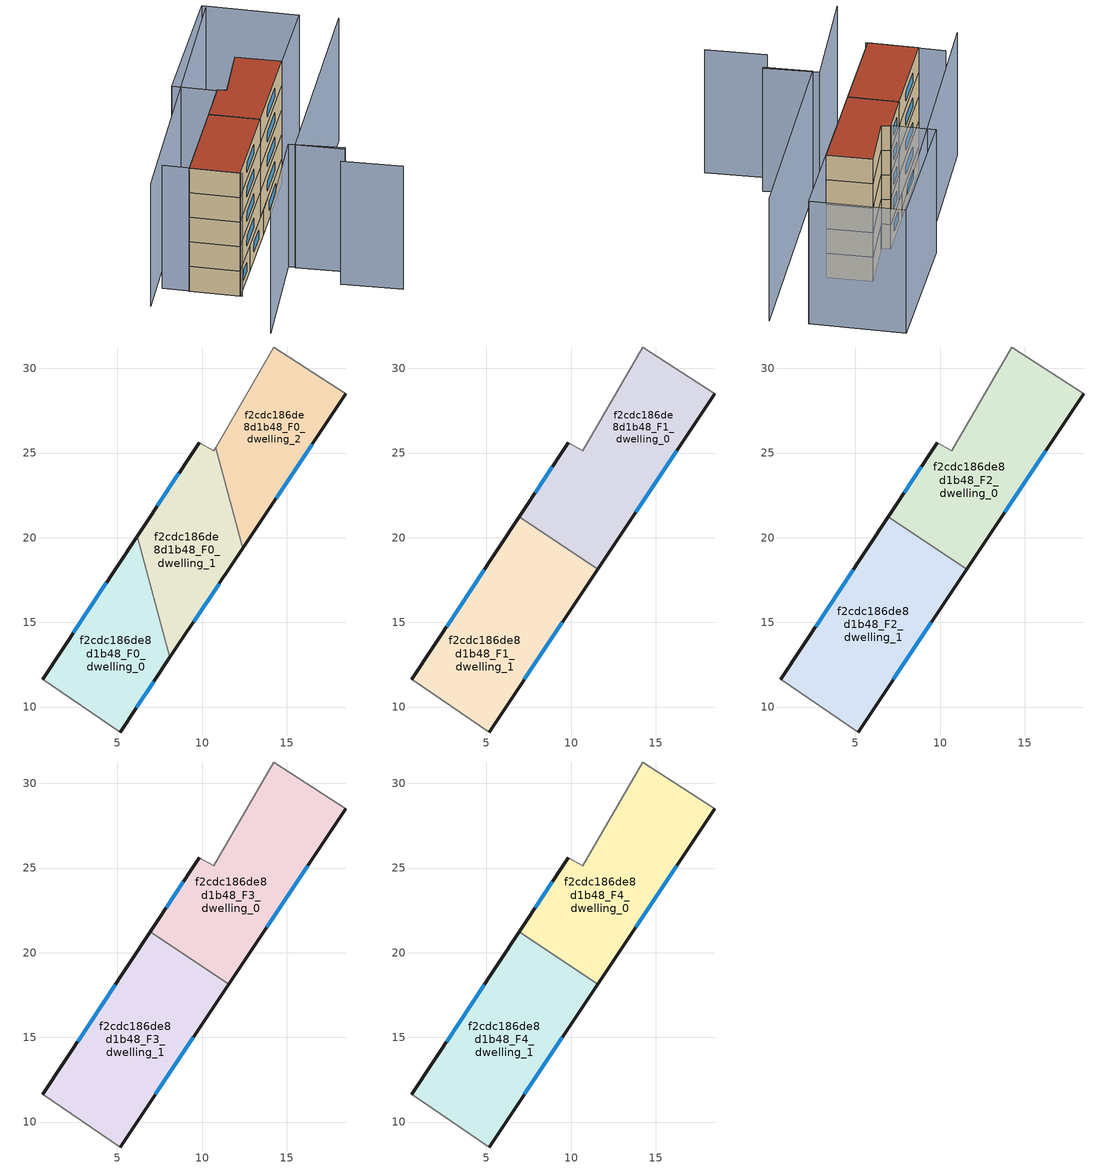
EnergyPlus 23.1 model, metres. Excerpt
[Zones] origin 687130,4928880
f2cdc186de8d1b48_F0_dwelling_0
 floor ground (EU_floor_Construction): 6.17,20.08 8.1,12.93 5.17,8.53 0.59,11.63 z0
 wall outside (EU_wall_Construction): 5.17,8.53 8.1,12.93 / 6.17,20.08 0.59,11.63 z0:3
 wall adiabatic (EU_wall_Construction): 0.59,11.63 5.17,8.53 z0:3
 wall to f2cdc186de8d1b48_F0_dwelling_1 (EU_wall_Construction): 8.1,12.93 6.17,20.08 z0:3
 window (EU_Window_Construction): 6.12,9.96 7.15,11.5 / 4.36,17.33 2.41,14.38 z0.98:2.02
f2cdc186de8d1b48_F0_dwelling_1
 floor ground (EU_floor_Construction): 10.81,25.31 12.41,19.38 8.1,12.93 6.17,20.08 9.82,25.62 10.69,25.12 z0
 wall outside (EU_wall_Construction): 9.82,25.62 6.17,20.08 / 8.1,12.93 12.41,19.38 z0:3
 wall adiabatic (EU_wall_Construction): 10.81,25.31 10.69,25.12 9.82,25.62 z0:3
 wall to f2cdc186de8d1b48_F0_dwelling_2 (EU_wall_Construction): 12.41,19.38 10.81,25.31 z0:3
 window (EU_Window_Construction): 8.64,23.82 7.36,21.88 / 9.5,15.03 11.01,17.28 z0.98:2.02
f2cdc186de8d1b48_F0_dwelling_2
 floor ground (EU_floor_Construction): 18.48,28.49 12.41,19.38 10.81,25.31 14.23,31.26 z0
 wall outside (EU_wall_Construction): 12.41,19.38 18.48,28.49 z0:3
 wall adiabatic (EU_wall_Construction): 18.48,28.49 14.23,31.26 10.81,25.31 z0:3
 window (EU_Window_Construction): 14.38,22.34 16.51,25.53 z0.98:2.02
f2cdc186de8d1b48_F1_dwelling_0
 floor to f2cdc186de8d1b48_F0_dwelling_2 (EU_floor_Construction): 18.48,28.49 12.4,19.38 10.81,25.31 14.23,31.26 z3
 floor to f2cdc186de8d1b48_F0_dwelling_1 (EU_floor_Construction): 10.81,25.31 12.4,19.38 11.58,18.14 6.94,21.24 9.82,25.62 10.69,25.12 z3
 wall outside (EU_wall_Construction): 9.82,25.62 6.94,21.24 / 11.58,18.14 18.48,28.49 z3:6
 wall to f2cdc186de8d1b48_F1_dwelling_1 (EU_wall_Construction): 6.94,21.24 11.58,18.14 z3:6
 wall adiabatic (EU_wall_Construction): 18.48,28.49 14.23,31.26 10.69,25.12 9.82,25.62 z3:6
 window (EU_Window_Construction): 8.89,24.2 7.88,22.67 / 13.83,21.51 16.24,25.12 z3.98:5.02
f2cdc186de8d1b48_F1_dwelling_1
 floor to f2cdc186de8d1b48_F0_dwelling_0 (EU_floor_Construction): 6.17,20.08 8.1,12.93 5.16,8.53 0.59,11.63 z3
 floor to f2cdc186de8d1b48_F0_dwelling_1 (EU_floor_Construction): 11.58,18.14 8.1,12.93 6.17,20.08 6.94,21.24 z3
 wall outside (EU_wall_Construction): 5.16,8.53 11.58,18.14 / 6.94,21.24 0.59,11.63 z3:6
 wall adiabatic (EU_wall_Construction): 0.59,11.63 5.16,8.53 z3:6
 window (EU_Window_Construction): 7.25,11.66 9.49,15.02 / 4.87,18.12 2.66,14.76 z3.98:5.02
f2cdc186de8d1b48_F2_dwelling_0
 floor to f2cdc186de8d1b48_F1_dwelling_0 (EU_floor_Construction): 18.48,28.49 11.58,18.14 6.94,21.24 9.82,25.62 10.69,25.12 14.23,31.26 z6
 wall outside (EU_wall_Construction): 9.82,25.62 6.94,21.24 / 11.58,18.14 18.48,28.49 z6:9
 wall to f2cdc186de8d1b48_F2_dwelling_1 (EU_wall_Construction): 6.94,21.24 11.58,18.14 z6:9
 wall adiabatic (EU_wall_Construction): 18.48,28.49 14.23,31.26 10.69,25.12 9.82,25.62 z6:9
 window (EU_Window_Construction): 8.89,24.2 7.88,22.67 / 13.83,21.51 16.24,25.12 z6.98:8.02
f2cdc186de8d1b48_F2_dwelling_1
 floor to f2cdc186de8d1b48_F1_dwelling_1 (EU_floor_Construction): 11.58,18.14 5.16,8.53 0.59,11.63 6.94,21.24 z6
 wall outside (EU_wall_Construction): 5.16,8.53 11.58,18.14 / 6.94,21.24 0.59,11.63 z6:9
 wall adiabatic (EU_wall_Construction): 0.59,11.63 5.16,8.53 z6:9
 window (EU_Window_Construction): 7.25,11.66 9.49,15.02 / 4.87,18.12 2.66,14.76 z6.98:8.02
f2cdc186de8d1b48_F3_dwelling_0
 floor to f2cdc186de8d1b48_F2_dwelling_0 (EU_floor_Construction): 18.48,28.49 11.58,18.14 6.94,21.24 9.82,25.62 10.69,25.12 14.23,31.26 z9
 wall outside (EU_wall_Construction): 9.82,25.62 6.94,21.24 / 11.58,18.14 18.48,28.49 z9:12
 wall to f2cdc186de8d1b48_F3_dwelling_1 (EU_wall_Construction): 6.94,21.24 11.58,18.14 z9:12
 wall adiabatic (EU_wall_Construction): 18.48,28.49 14.23,31.26 10.69,25.12 9.82,25.62 z9:12
 window (EU_Window_Construction): 8.89,24.2 7.88,22.67 / 13.83,21.51 16.24,25.12 z9.98:11.02
f2cdc186de8d1b48_F3_dwelling_1
 floor to f2cdc186de8d1b48_F2_dwelling_1 (EU_floor_Construction): 11.58,18.14 5.16,8.53 0.59,11.63 6.94,21.24 z9
 wall outside (EU_wall_Construction): 5.16,8.53 11.58,18.14 / 6.94,21.24 0.59,11.63 z9:12
 wall adiabatic (EU_wall_Construction): 0.59,11.63 5.16,8.53 z9:12
 window (EU_Window_Construction): 7.25,11.66 9.49,15.02 / 4.87,18.12 2.66,14.76 z9.98:11.02
f2cdc186de8d1b48_F4_dwelling_0
 floor to f2cdc186de8d1b48_F3_dwelling_0 (EU_floor_Construction): 18.48,28.49 11.58,18.14 6.94,21.24 9.82,25.62 10.69,25.12 14.23,31.26 z12
 wall outside (EU_wall_Construction): 9.82,25.62 6.94,21.24 / 11.58,18.14 18.48,28.49 z12:15
 wall to f2cdc186de8d1b48_F4_dwelling_1 (EU_wall_Construction): 6.94,21.24 11.58,18.14 z12:15
 wall adiabatic (EU_wall_Construction): 18.48,28.49 14.23,31.26 10.69,25.12 9.82,25.62 z12:15
 window (EU_Window_Construction): 8.89,24.2 7.88,22.67 / 13.83,21.51 16.24,25.12 z12.98:14.02
 roof outside (EU_roof_Construction): 11.58,18.14 18.48,28.49 14.23,31.26 10.69,25.12 9.82,25.62 6.94,21.24 z15
f2cdc186de8d1b48_F4_dwelling_1
 floor to f2cdc186de8d1b48_F3_dwelling_1 (EU_floor_Construction): 11.58,18.14 5.16,8.53 0.59,11.63 6.94,21.24 z12
 wall outside (EU_wall_Construction): 5.16,8.53 11.58,18.14 / 6.94,21.24 0.59,11.63 z12:15
 wall adiabatic (EU_wall_Construction): 0.59,11.63 5.16,8.53 z12:15
 window (EU_Window_Construction): 7.25,11.66 9.49,15.02 / 4.87,18.12 2.66,14.76 z12.98:14.02
 roof outside (EU_roof_Construction): 5.16,8.53 11.58,18.14 6.94,21.24 0.59,11.63 z15
shading: 21.54,3.09 15.9,6.68 / 17.29,8.87 12.83,11.77 / 12.83,11.77 27.57,34.46 / -1.78,13.32 5.31,8.43 / 5.03,0.12 12.22,12.21 / 12.22,12.21 17.44,9.1 / 15.5,42 -4.4,10.25 / 23.96,36.69 14.39,22.37 / 14.39,22.37 5.68,28.19 / 5.68,28.19 15.25,42.51 / 15.25,42.51 23.96,36.69 z0:15
[Building]
EU S2 Campaign: North Axis=0; Terrain=City; Solar Distribution=FullExterior
[Site:Location]
Bologna: Latitude=44.5; Longitude=11.25; Time Zone=1; Elevation=37
[SizingPeriod:WeatherFileDays]
AnnualSizingPeriod: Begin Month=1; Begin Day of Month=1; End Month=12; End Day of Month=31; Day of Week for Start Day=Monday; Use Weather File Daylight Saving Period=No; Use Weather File Rain and Snow Indicators=No
[MATERIAL]
EU_InternalMass_Material: Roughness=MediumRough; Thickness=0.1; Conductivity=1; Density=1800; Specific Heat=900; Thermal Absorptance=0.9; Solar Absorptance=0.7; Visible Absorptance=0.7
[MATERIAL:NOMASS] Roughness=MediumRough; Thermal Absorptance=0.9; Solar Absorptance=0.7; Visible Absorptance=0.7
Name | Thermal Resistance
EU_wall_NoMass | 0.905828
EU_roof_NoMass | 0.37593
EU_floor_NoMass | 0.67114
[WINDOWMATERIAL:SIMPLEGLAZINGSYSTEM]
EU_Window_SimpleGlazing: UFactor=4.52486; Solar Heat Gain Coefficient=0.85; Visible Transmittance=0.85
[CONSTRUCTION]
EU_wall_Construction: EU_wall_NoMass
EU_roof_Construction: EU_roof_NoMass
EU_floor_Construction: EU_floor_NoMass
EU_Window_Construction: EU_Window_SimpleGlazing
EU_InternalMass_Construction: EU_InternalMass_Material
[ZONE] Type=1; Multiplier=1; Ceiling Height=autocalculate; Floor Area=autocalculate; Part of Total Floor Area=Yes
Name | Volume
f2cdc186de8d1b48_F0_dwelling_0 | 128.121
f2cdc186de8d1b48_F1_dwelling_0; f2cdc186de8d1b48_F2_dwelling_0; f2cdc186de8d1b48_F3_dwelling_0; f2cdc186de8d1b48_F4_dwelling_0 | 192.201
f2cdc186de8d1b48_F0_dwelling_1 | 128.106
f2cdc186de8d1b48_F1_dwelling_1; f2cdc186de8d1b48_F2_dwelling_1; f2cdc186de8d1b48_F3_dwelling_1; f2cdc186de8d1b48_F4_dwelling_1 | 192.164
f2cdc186de8d1b48_F0_dwelling_2 | 128.12
[INTERNALMASS] Construction=EU_InternalMass_Construction
Name | Zone or ZoneList | Surface Area
f2cdc186de8d1b48_F0_dwelling_0_EU_InternalMass | f2cdc186de8d1b48_F0_dwelling_0 | 42.707
f2cdc186de8d1b48_F0_dwelling_1_EU_InternalMass | f2cdc186de8d1b48_F0_dwelling_1 | 42.7019
f2cdc186de8d1b48_F0_dwelling_2_EU_InternalMass | f2cdc186de8d1b48_F0_dwelling_2 | 42.7063
f2cdc186de8d1b48_F1_dwelling_0_EU_InternalMass | f2cdc186de8d1b48_F1_dwelling_0 | 64.0662
f2cdc186de8d1b48_F1_dwelling_1_EU_InternalMass | f2cdc186de8d1b48_F1_dwelling_1 | 64.0611
f2cdc186de8d1b48_F2_dwelling_0_EU_InternalMass | f2cdc186de8d1b48_F2_dwelling_0 | 64.0662
f2cdc186de8d1b48_F2_dwelling_1_EU_InternalMass | f2cdc186de8d1b48_F2_dwelling_1 | 64.0611
f2cdc186de8d1b48_F3_dwelling_0_EU_InternalMass | f2cdc186de8d1b48_F3_dwelling_0 | 64.0662
f2cdc186de8d1b48_F3_dwelling_1_EU_InternalMass | f2cdc186de8d1b48_F3_dwelling_1 | 64.0611
f2cdc186de8d1b48_F4_dwelling_0_EU_InternalMass | f2cdc186de8d1b48_F4_dwelling_0 | 64.0662
f2cdc186de8d1b48_F4_dwelling_1_EU_InternalMass | f2cdc186de8d1b48_F4_dwelling_1 | 64.0611
[OTHEREQUIPMENT] Fuel Type=Electricity; Design Level Calculation Method=Watts/Area; Power per Zone Floor Area=1; Fraction Latent=0; Fraction Radiant=0; Fraction Lost=0; Carbon Dioxide Generation Rate=0; EndUse Subcategory=EU_Step8_InternalGains
Name | Zone or ZoneList or Space or SpaceList | Schedule
EU_Step8_InternalGain_f2cdc186de8d1b48_F0_dwelling_0_f000 | f2cdc186de8d1b48_F0_dwelling_0 | EU_Step8_GainSchedule_f2cdc186de8d1b48_F0_dwelling_0_f000
EU_Step8_InternalGain_f2cdc186de8d1b48_F0_dwelling_1_f000 | f2cdc186de8d1b48_F0_dwelling_1 | EU_Step8_GainSchedule_f2cdc186de8d1b48_F0_dwelling_1_f000
EU_Step8_InternalGain_f2cdc186de8d1b48_F0_dwelling_2_f000 | f2cdc186de8d1b48_F0_dwelling_2 | EU_Step8_GainSchedule_f2cdc186de8d1b48_F0_dwelling_2_f000
EU_Step8_InternalGain_f2cdc186de8d1b48_F1_dwelling_0_f000 | f2cdc186de8d1b48_F1_dwelling_0 | EU_Step8_GainSchedule_f2cdc186de8d1b48_F1_dwelling_0_f000
EU_Step8_InternalGain_f2cdc186de8d1b48_F1_dwelling_1_f000 | f2cdc186de8d1b48_F1_dwelling_1 | EU_Step8_GainSchedule_f2cdc186de8d1b48_F1_dwelling_1_f000
EU_Step8_InternalGain_f2cdc186de8d1b48_F2_dwelling_0_f000 | f2cdc186de8d1b48_F2_dwelling_0 | EU_Step8_GainSchedule_f2cdc186de8d1b48_F2_dwelling_0_f000
EU_Step8_InternalGain_f2cdc186de8d1b48_F2_dwelling_1_f000 | f2cdc186de8d1b48_F2_dwelling_1 | EU_Step8_GainSchedule_f2cdc186de8d1b48_F2_dwelling_1_f000
EU_Step8_InternalGain_f2cdc186de8d1b48_F3_dwelling_0_f000 | f2cdc186de8d1b48_F3_dwelling_0 | EU_Step8_GainSchedule_f2cdc186de8d1b48_F3_dwelling_0_f000
EU_Step8_InternalGain_f2cdc186de8d1b48_F3_dwelling_1_f000 | f2cdc186de8d1b48_F3_dwelling_1 | EU_Step8_GainSchedule_f2cdc186de8d1b48_F3_dwelling_1_f000
EU_Step8_InternalGain_f2cdc186de8d1b48_F4_dwelling_0_f000 | f2cdc186de8d1b48_F4_dwelling_0 | EU_Step8_GainSchedule_f2cdc186de8d1b48_F4_dwelling_0_f000
EU_Step8_InternalGain_f2cdc186de8d1b48_F4_dwelling_1_f000 | f2cdc186de8d1b48_F4_dwelling_1 | EU_Step8_GainSchedule_f2cdc186de8d1b48_F4_dwelling_1_f000
[ZONEVENTILATION:DESIGNFLOWRATE] Schedule=EU_AlwaysOn; Design Flow Rate Calculation Method=AirChanges/Hour; Air Changes per Hour=0.73129; Ventilation Type=Natural; Fan Pressure Rise=0; Fan Total Efficiency=1; Constant Term Coefficient=1; Temperature Term Coefficient=0; Velocity Term Coefficient=0; Velocity Squared Term Coefficient=0; Minimum Indoor Temperature=-100; Maximum Indoor Temperature=100; Delta Temperature=-100; Minimum Outdoor Temperature=-100; Maximum Outdoor Temperature=100; Maximum Wind Speed=40
Name | Zone or ZoneList or Space or SpaceList
EU_ConstantAir_f2cdc186de8d1b48_F0_dwelling_0 | f2cdc186de8d1b48_F0_dwelling_0
EU_ConstantAir_f2cdc186de8d1b48_F0_dwelling_1 | f2cdc186de8d1b48_F0_dwelling_1
EU_ConstantAir_f2cdc186de8d1b48_F0_dwelling_2 | f2cdc186de8d1b48_F0_dwelling_2
EU_ConstantAir_f2cdc186de8d1b48_F1_dwelling_0 | f2cdc186de8d1b48_F1_dwelling_0
EU_ConstantAir_f2cdc186de8d1b48_F1_dwelling_1 | f2cdc186de8d1b48_F1_dwelling_1
EU_ConstantAir_f2cdc186de8d1b48_F2_dwelling_0 | f2cdc186de8d1b48_F2_dwelling_0
EU_ConstantAir_f2cdc186de8d1b48_F2_dwelling_1 | f2cdc186de8d1b48_F2_dwelling_1
EU_ConstantAir_f2cdc186de8d1b48_F3_dwelling_0 | f2cdc186de8d1b48_F3_dwelling_0
EU_ConstantAir_f2cdc186de8d1b48_F3_dwelling_1 | f2cdc186de8d1b48_F3_dwelling_1
EU_ConstantAir_f2cdc186de8d1b48_F4_dwelling_0 | f2cdc186de8d1b48_F4_dwelling_0
EU_ConstantAir_f2cdc186de8d1b48_F4_dwelling_1 | f2cdc186de8d1b48_F4_dwelling_1
[HVACTEMPLATE:THERMOSTAT] Constant Heating Setpoint=20; Constant Cooling Setpoint=50
EU_HeatOnly_f2cdc186de8d1b48_F0_dwelling_0; EU_HeatOnly_f2cdc186de8d1b48_F0_dwelling_1; EU_HeatOnly_f2cdc186de8d1b48_F0_dwelling_2; EU_HeatOnly_f2cdc186de8d1b48_F1_dwelling_0; EU_HeatOnly_f2cdc186de8d1b48_F1_dwelling_1; EU_HeatOnly_f2cdc186de8d1b48_F2_dwelling_0; EU_HeatOnly_f2cdc186de8d1b48_F2_dwelling_1; EU_HeatOnly_f2cdc186de8d1b48_F3_dwelling_0; EU_HeatOnly_f2cdc186de8d1b48_F3_dwelling_1; EU_HeatOnly_f2cdc186de8d1b48_F4_dwelling_0; EU_HeatOnly_f2cdc186de8d1b48_F4_dwelling_1
[HVACTEMPLATE:ZONE:IDEALLOADSAIRSYSTEM] System Availability Schedule=EU_AlwaysOn; Maximum Heating Supply Air Temperature=50; Minimum Cooling Supply Air Temperature=13; Maximum Heating Supply Air Humidity Ratio=0.0156; Minimum Cooling Supply Air Humidity Ratio=0.0077; Heating Limit=NoLimit; Cooling Limit=NoLimit; Heating Availability Schedule=EU_AlwaysOn; Cooling Availability Schedule=EU_CoolingOff; Dehumidification Control Type=ConstantSensibleHeatRatio; Cooling Sensible Heat Ratio=0.7; Dehumidification Setpoint=60; Humidification Control Type=None; Humidification Setpoint=30; Outdoor Air Method=None; Outdoor Air Flow Rate per Person=0.00944; Outdoor Air Flow Rate per Zone Floor Area=0; Outdoor Air Flow Rate per Zone=0; Demand Controlled Ventilation Type=None; Outdoor Air Economizer Type=NoEconomizer; Heat Recovery Type=None; Sensible Heat Recovery Effectiveness=0.7; Latent Heat Recovery Effectiveness=0.65
Name | Template Thermostat
f2cdc186de8d1b48_F0_dwelling_0 | EU_HeatOnly_f2cdc186de8d1b48_F0_dwelling_0
f2cdc186de8d1b48_F0_dwelling_1 | EU_HeatOnly_f2cdc186de8d1b48_F0_dwelling_1
f2cdc186de8d1b48_F0_dwelling_2 | EU_HeatOnly_f2cdc186de8d1b48_F0_dwelling_2
f2cdc186de8d1b48_F1_dwelling_0 | EU_HeatOnly_f2cdc186de8d1b48_F1_dwelling_0
f2cdc186de8d1b48_F1_dwelling_1 | EU_HeatOnly_f2cdc186de8d1b48_F1_dwelling_1
f2cdc186de8d1b48_F2_dwelling_0 | EU_HeatOnly_f2cdc186de8d1b48_F2_dwelling_0
f2cdc186de8d1b48_F2_dwelling_1 | EU_HeatOnly_f2cdc186de8d1b48_F2_dwelling_1
f2cdc186de8d1b48_F3_dwelling_0 | EU_HeatOnly_f2cdc186de8d1b48_F3_dwelling_0
f2cdc186de8d1b48_F3_dwelling_1 | EU_HeatOnly_f2cdc186de8d1b48_F3_dwelling_1
f2cdc186de8d1b48_F4_dwelling_0 | EU_HeatOnly_f2cdc186de8d1b48_F4_dwelling_0
f2cdc186de8d1b48_F4_dwelling_1 | EU_HeatOnly_f2cdc186de8d1b48_F4_dwelling_1
[SIZING:ZONE] Zone Cooling Design Supply Air Temperature Input Method=SupplyAirTemperature; Zone Cooling Design Supply Air Temperature=13; Zone Heating Design Supply Air Temperature Input Method=SupplyAirTemperature; Zone Heating Design Supply Air Temperature=50; Zone Cooling Design Supply Air Humidity Ratio=0.008; Zone Heating Design Supply Air Humidity Ratio=0.008; Cooling Design Air Flow Method=DesignDay; Cooling Design Air Flow Rate=0; Cooling Minimum Air Flow per Zone Floor Area=0.000762; Cooling Minimum Air Flow=0; Cooling Minimum Air Flow Fraction=0.2; Heating Design Air Flow Method=DesignDay; Heating Design Air Flow Rate=0; Heating Maximum Air Flow per Zone Floor Area=0.002032; Heating Maximum Air Flow=0.141576; Heating Maximum Air Flow Fraction=0.3; Account for Dedicated Outdoor Air System=No; Dedicated Outdoor Air System Control Strategy=NeutralSupplyAir; Dedicated Outdoor Air Low Setpoint Temperature for Design=autosize; Dedicated Outdoor Air High Setpoint Temperature for Design=autosize; Zone Load Sizing Method=Sensible Load Only No Latent Load; Zone Latent Cooling Design Supply Air Humidity Ratio Input Method=HumidityRatioDifference; Zone Cooling Design Supply Air Humidity Ratio Difference=0.005; Zone Latent Heating Design Supply Air Humidity Ratio Input Method=HumidityRatioDifference; Zone Humidification Design Supply Air Humidity Ratio Difference=0.005
f2cdc186de8d1b48_F0_dwelling_0; f2cdc186de8d1b48_F0_dwelling_1; f2cdc186de8d1b48_F0_dwelling_2; f2cdc186de8d1b48_F1_dwelling_0; f2cdc186de8d1b48_F1_dwelling_1; f2cdc186de8d1b48_F2_dwelling_0; f2cdc186de8d1b48_F2_dwelling_1; f2cdc186de8d1b48_F3_dwelling_0; f2cdc186de8d1b48_F3_dwelling_1; f2cdc186de8d1b48_F4_dwelling_0; f2cdc186de8d1b48_F4_dwelling_1
[SCHEDULE:CONSTANT]
Name | Hourly Value
EU_AlwaysOn | 1
EU_CoolingOff | 0
[SCHEDULE:FILE] Column Number=1; Rows to Skip at Top=0; Number of Hours of Data=8760; Column Separator=Comma; Interpolate to Timestep=No; Minutes per Item=60; Adjust Schedule for Daylight Savings=Yes
Name | File
EU_Step8_GainSchedule_f2cdc186de8d1b48_F0_dwelling_0_f000 | ../../schedules/f2cdc186de8d1b48/f2cdc186de8d1b48_F0_dwelling_0_f000_gain.csv
EU_Step8_GainSchedule_f2cdc186de8d1b48_F0_dwelling_1_f000 | ../../schedules/f2cdc186de8d1b48/f2cdc186de8d1b48_F0_dwelling_1_f000_gain.csv
EU_Step8_GainSchedule_f2cdc186de8d1b48_F0_dwelling_2_f000 | ../../schedules/f2cdc186de8d1b48/f2cdc186de8d1b48_F0_dwelling_2_f000_gain.csv
EU_Step8_GainSchedule_f2cdc186de8d1b48_F1_dwelling_0_f000 | ../../schedules/f2cdc186de8d1b48/f2cdc186de8d1b48_F1_dwelling_0_f000_gain.csv
EU_Step8_GainSchedule_f2cdc186de8d1b48_F1_dwelling_1_f000 | ../../schedules/f2cdc186de8d1b48/f2cdc186de8d1b48_F1_dwelling_1_f000_gain.csv
EU_Step8_GainSchedule_f2cdc186de8d1b48_F2_dwelling_0_f000 | ../../schedules/f2cdc186de8d1b48/f2cdc186de8d1b48_F2_dwelling_0_f000_gain.csv
EU_Step8_GainSchedule_f2cdc186de8d1b48_F2_dwelling_1_f000 | ../../schedules/f2cdc186de8d1b48/f2cdc186de8d1b48_F2_dwelling_1_f000_gain.csv
EU_Step8_GainSchedule_f2cdc186de8d1b48_F3_dwelling_0_f000 | ../../schedules/f2cdc186de8d1b48/f2cdc186de8d1b48_F3_dwelling_0_f000_gain.csv
EU_Step8_GainSchedule_f2cdc186de8d1b48_F3_dwelling_1_f000 | ../../schedules/f2cdc186de8d1b48/f2cdc186de8d1b48_F3_dwelling_1_f000_gain.csv
EU_Step8_GainSchedule_f2cdc186de8d1b48_F4_dwelling_0_f000 | ../../schedules/f2cdc186de8d1b48/f2cdc186de8d1b48_F4_dwelling_0_f000_gain.csv
EU_Step8_GainSchedule_f2cdc186de8d1b48_F4_dwelling_1_f000 | ../../schedules/f2cdc186de8d1b48/f2cdc186de8d1b48_F4_dwelling_1_f000_gain.csv
